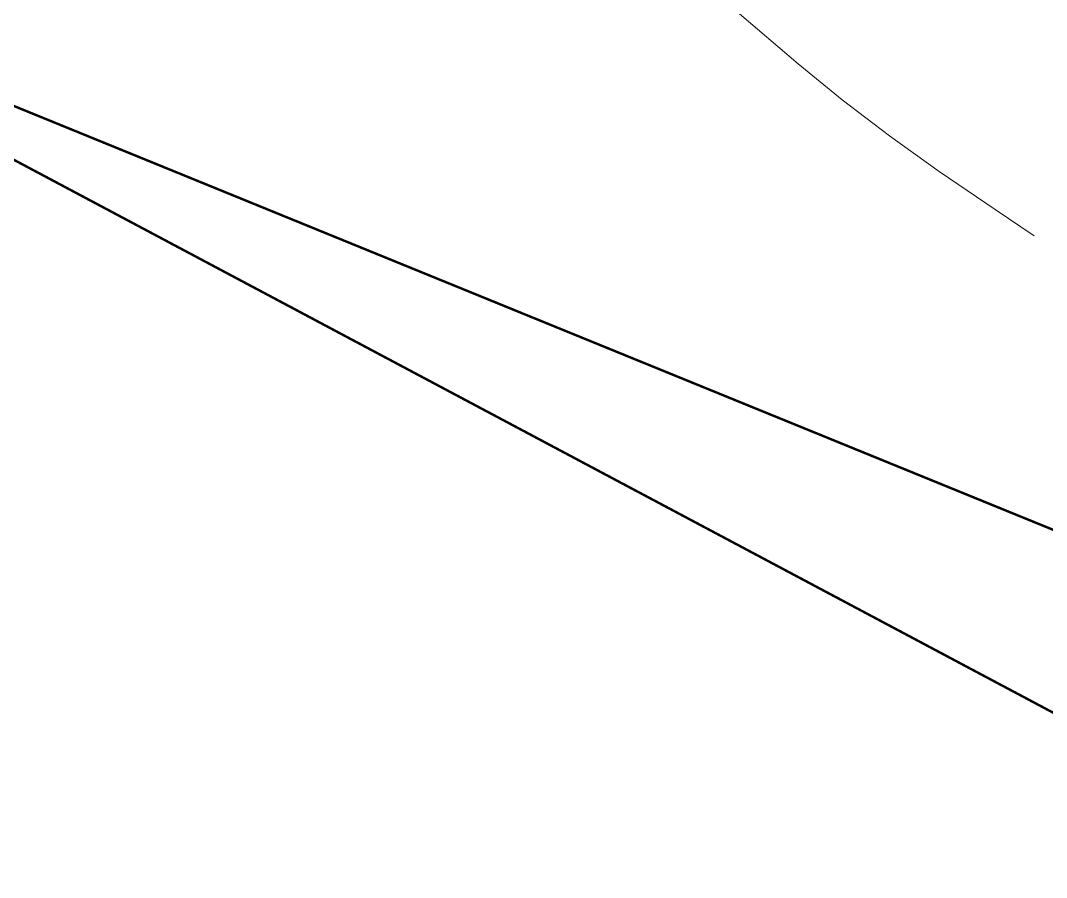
# Model space of a CAD drawing. Header units: metres. Extents: x 629572 to 645168, y 4785785 to 4790166.
# Drawn here: x 636128.14 to 636170.39, y 4787799.1 to 4787834.39 of the extents above; entities that cross this region are included whole.
import ezdxf

# ---------------------------------------------------------------- set-up
doc = ezdxf.new("R2010")
doc.units = ezdxf.units.M
doc.linetypes.add('Сплошная', pattern=[0])
doc.layers.add('Горизонтали', color=7, linetype='CONTINUOUS')
doc.layers.add('каб.TNS+', color=7, linetype='CONTINUOUS')
doc.styles.get("Standard").update_dxf_attribs({"font": 'isocpeui.ttf'})
doc.linetypes.add('TELEFON', pattern='A,8,["o",Standard,S=1,R=0,X=-4.33,Y=-0.34],-2', length=10)

msp = doc.modelspace()

# ---------------------------------------------------------------- linework, layer by layer
at = {"layer": 'Горизонтали', "color": 34, "linetype": 'Сплошная', "lineweight": 0, "true_color": 0xa55200, "elevation": 815, "flags": 128}
msp.add_lwpolyline([(636169.88, 4787825.529), (636168.279, 4787826.601), (636165.969, 4787828.176), (636163.921, 4787829.646), (636161.977, 4787831.128), (636160.161, 4787832.602), (636158.486, 4787834.039), (636156.819, 4787835.471), (636155.562, 4787836.503), (636154.391, 4787837.402), (636153.284, 4787838.182), (636152.173, 4787838.888), (636151.082, 4787839.499), (636149.998, 4787840.023), (636148.916, 4787840.462), (636147.85, 4787840.815), (636146.709, 4787841.121), (636145.492, 4787841.38), (636144.201, 4787841.591), (636143.131, 4787841.724), (636142.014, 4787841.827), (636140.848, 4787841.901), (636139.629, 4787841.946), (636137.996, 4787841.962), (636136.057, 4787841.934), (636134.517, 4787841.901), (636134.097, 4787841.892), (636133.435, 4787841.877), (636133.374, 4787841.876), (636133.271, 4787841.874)], dxfattribs=at)
at = {"layer": 'каб.TNS+', "color": 3, "linetype": 'TELEFON', "lineweight": 13, "true_color": 0x00e600, "const_width": 0.1, "flags": 128}
msp.add_lwpolyline([(633230.144, 4788389.592), (633344.729, 4788403.854), (633409.357, 4788391.818), (633420.009, 4788387.98), (633437.054, 4788383.297), (633526.334, 4788366.901), (633634.565, 4788348.248), (633710.126, 4788332.171), (634104.681, 4788238.498), (634261.231, 4788230.403), (634311.884, 4788200.571), (634417.542, 4788151.457), (634579.568, 4788156.544), (634633.9, 4788158.034), (634644.582, 4788158.401), (634694.097, 4788152.282), (634733.066, 4788146.767), (634775.286, 4788140.461), (634799.265, 4788136.502), (635093.223, 4788078.935), (635226.392, 4788062.853), (635399.922, 4788029.549), (635484.356, 4788023.579), (635569.309, 4788012.235), (635621.709, 4788004.851), (635666.94, 4787992.952), (635740.027, 4787980.176), (635779.914, 4787970.332), (635826.581, 4787957.347), (635853.488, 4787947.661), (635872.702, 4787940.068), (635991.537, 4787886.465), (636187.111, 4787806.711), (636209.235, 4787765.084), (636377.357, 4787726.52), (636432.925, 4787741.365), (636490.651, 4787769.031), (636568.713, 4787804.041), (636646.25, 4787818.683), (636712.558, 4787826.654), (636770.215, 4787836.87), (636964.065, 4787865.88), (637090.976, 4787866.86), (637407.809, 4787914.614), (637650.17, 4787988.245), (637701.732, 4787996.925), (637736.588, 4788004.318), (637781.106, 4788015.857), (637823.812, 4788025.287), (637840.147, 4788027.841), (637887.457, 4788037.971), (637924.534, 4788044.77), (637950.054, 4788039.488), (637995.293, 4788042.79), (638160.082, 4788128.557), (638321.49, 4788202.495), (638407.595, 4788245.637), (638451.902, 4788258.85), (638484.142, 4788264.993), (638492.947, 4788261.65)], dxfattribs=at)
at = {"layer": 'каб.TNS+', "color": 6, "linetype": 'TELEFON', "lineweight": 13, "const_width": 0.1, "flags": 128}
msp.add_lwpolyline([(638270.813, 4788133.687), (638193.602, 4788131.619), (638153.084, 4788130.094), (638066.482, 4788100.947), (638011.526, 4788045.935), (637996.5, 4788029.801), (637969.259, 4788028.232), (637969.23, 4788028.22), (637841.587, 4788016.866), (637760.758, 4788016.467), (637732.657, 4788017.43), (637667.163, 4787999.785), (637401.194, 4787932.441), (637269.927, 4787888.302), (637194.391, 4787823.922), (637136.709, 4787814.283), (637106.654, 4787810.567), (637089.638, 4787810.171), (637089.366, 4787910.212), (637066.761, 4787905.912), (636843.379, 4787868.532), (636788.513, 4787860.262), (636774.562, 4787887.226), (636711.899, 4787881.167), (636657.533, 4787873.006), (636554.764, 4787861.122), (636455.777, 4787831.223), (636434.918, 4787824.966), (636416.624, 4787808.72), (636304.267, 4787782.705), (636233.862, 4787772.269), (635989.861, 4787902.068), (635945.642, 4787983.21), (635945.279, 4787983.355), (635812.858, 4788009.948), (635741.502, 4788016.521), (635712.29, 4787997.799), (635689.435, 4787995.075), (635667.22, 4787994.642), (635660.21, 4788000.063), (635653.349, 4788024.57), (635563.056, 4788041.532), (635535.772, 4788046.908), (635514.092, 4788048.218), (635461.147, 4788049.694), (635402.158, 4788048.433), (635373.969, 4788051.91), (635330.663, 4788064.144), (635313.968, 4788070.275), (635301.548, 4788073.802), (635278.035, 4788082.722), (635224.613, 4788093.935), (635167.176, 4788095.166), (635130.187, 4788107.039), (635066.497, 4788114.071), (634802.661, 4788156.699), (634778.924, 4788160.199), (634765.28, 4788169.733), (634733.564, 4788170.831), (634651.904, 4788174.166), (634647.104, 4788179.829), (634433.393, 4788210.198), (634430.739, 4788207.656), (634426.743, 4788204.448), (634376.589, 4788205.395), (634325.052, 4788224.737), (634319.402, 4788227.368), (634104.504, 4788239.441), (633705.81, 4788334.102)], dxfattribs=at)

doc.saveas('drawing.dxf')
